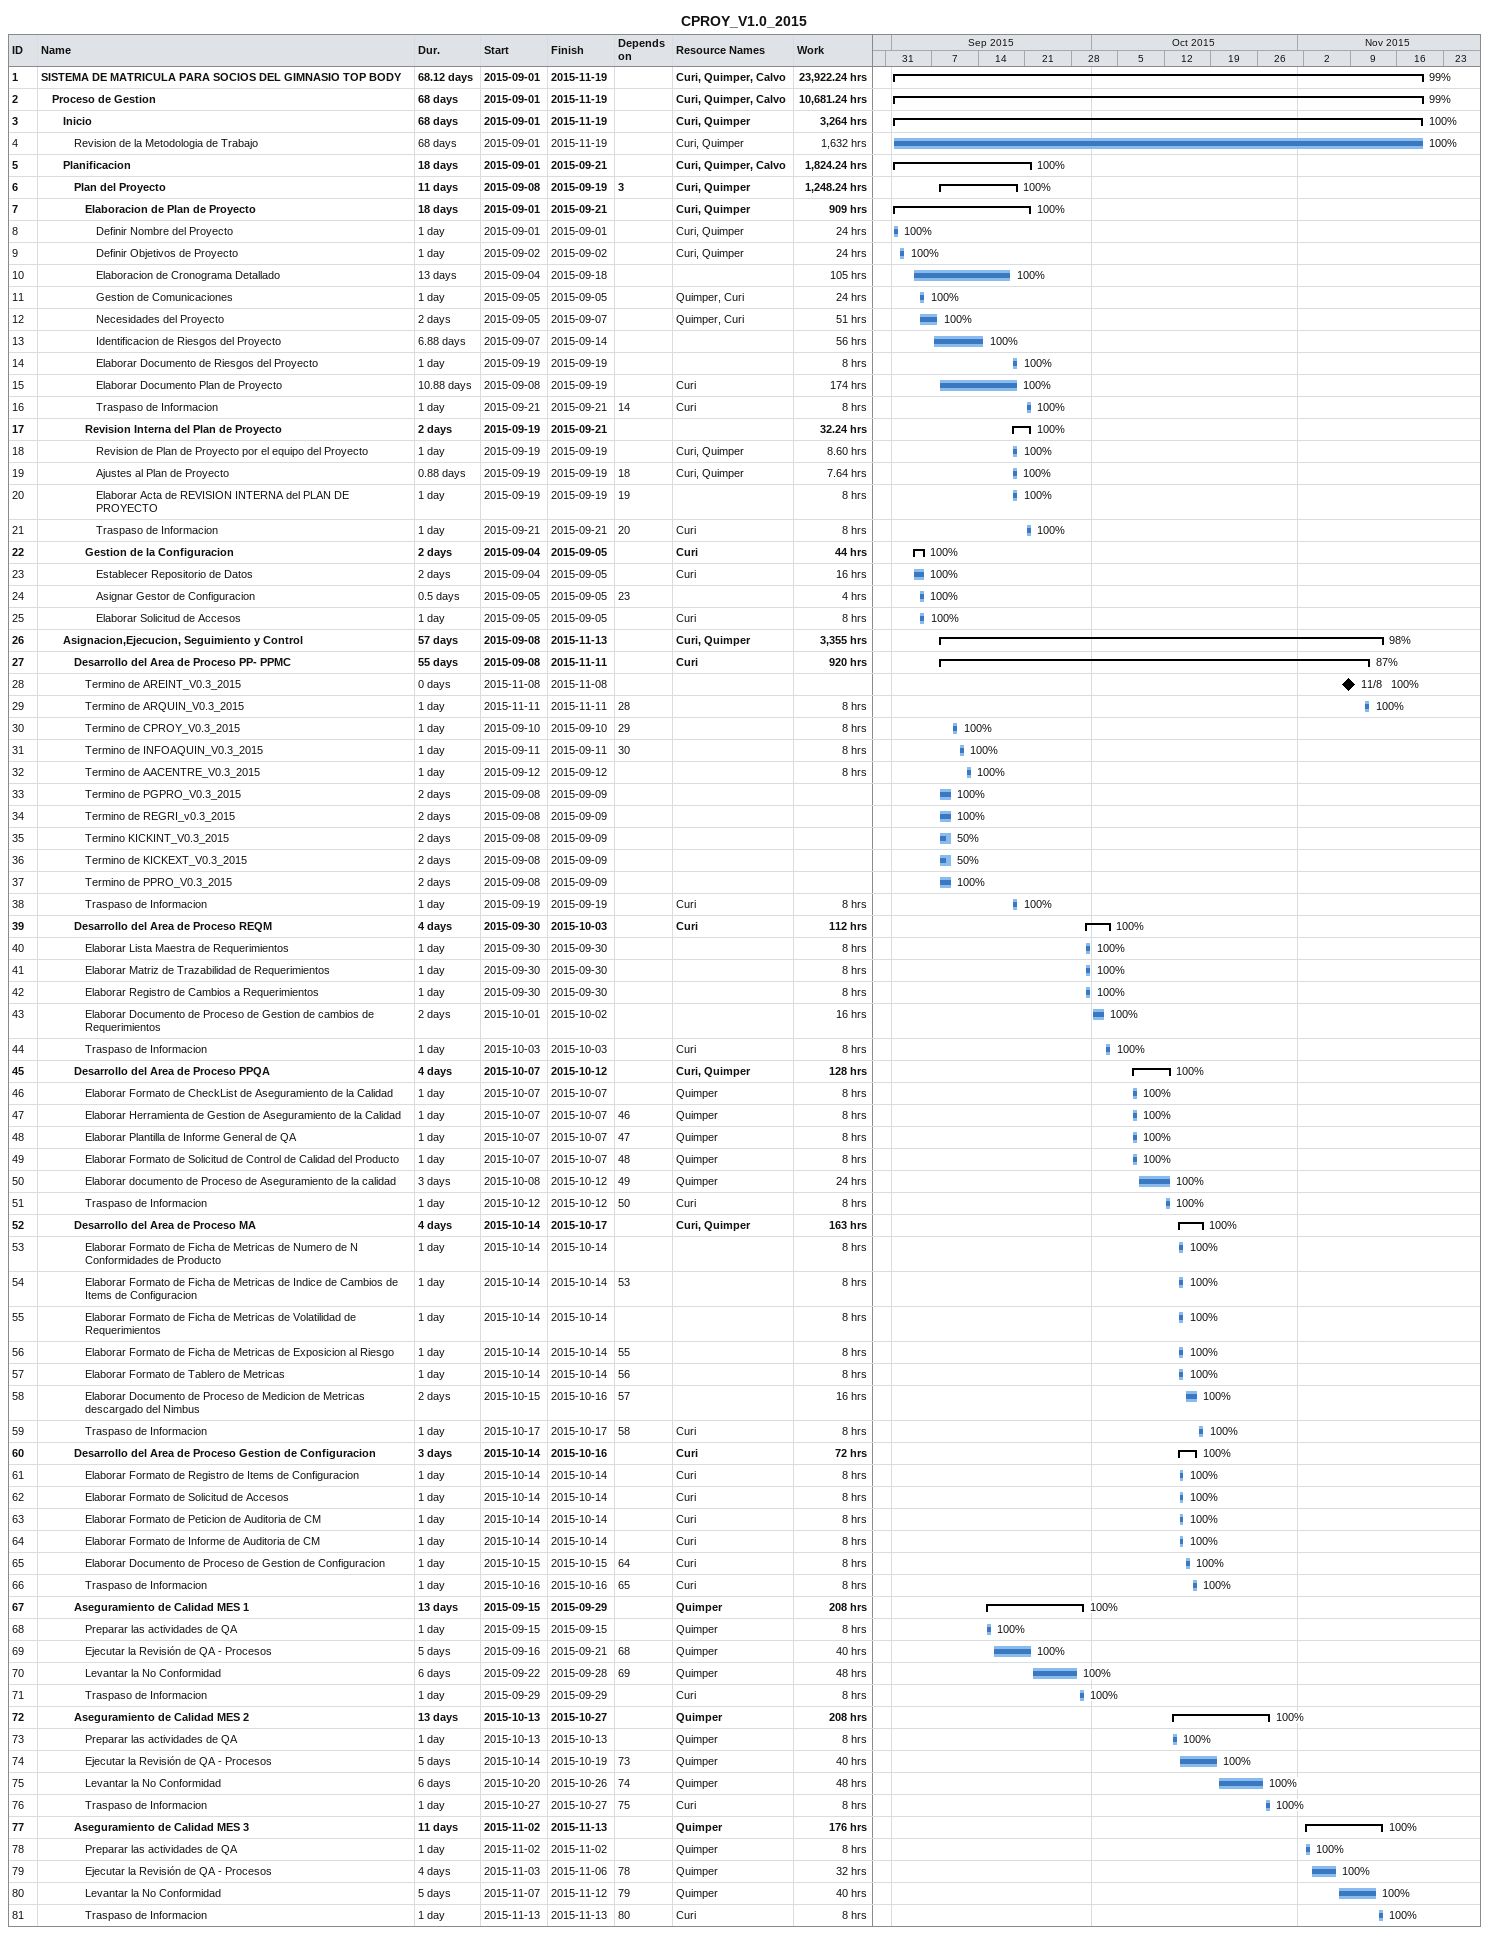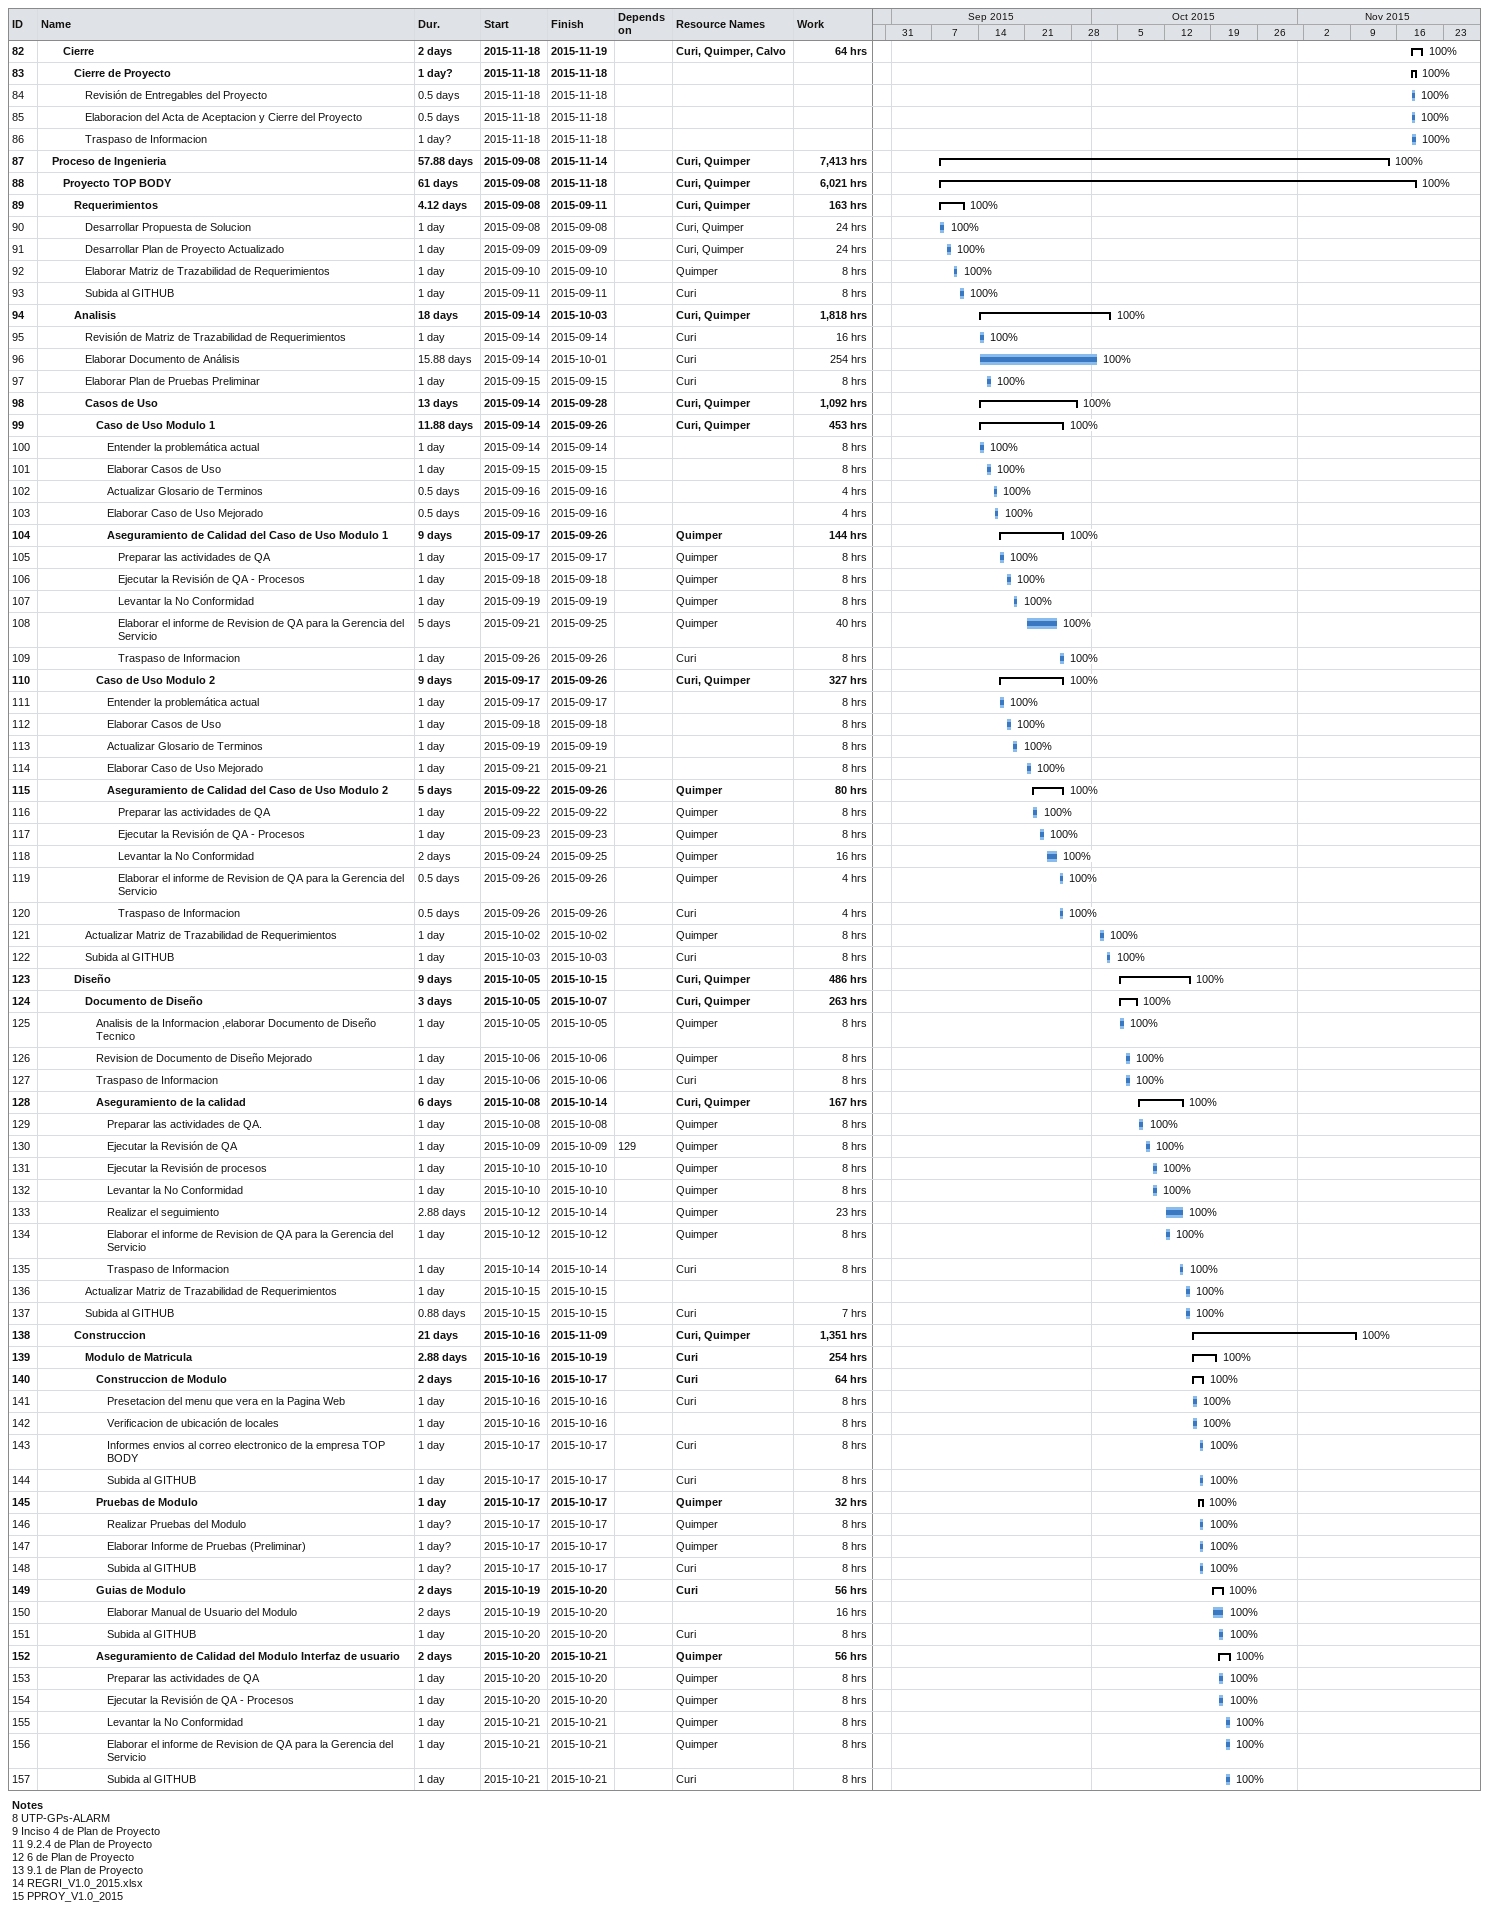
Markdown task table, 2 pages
CPROY_V1.0_2015

| ID | Level | Task | Duration | Start | Finish | Predecessors | Resources | % complete | Work (h) |
|---|---|---|---|---|---|---|---|---|---|
| 1 | 1 | **SISTEMA DE MATRICULA PARA SOCIOS DEL GIMNASIO TOP BODY** | 68.12d | 2015-09-01 | 2015-11-19 |  | Curi, Quimper, Calvo | 99 | 23922.24 |
| 2 | 2 | **Proceso de Gestion** | 68d | 2015-09-01 | 2015-11-19 |  | Curi, Quimper, Calvo | 99 | 10681.24 |
| 3 | 3 | **Inicio** | 68d | 2015-09-01 | 2015-11-19 |  | Curi, Quimper | 100 | 3264 |
| 4 | 4 | Revision de la Metodologia de Trabajo | 68d | 2015-09-01 | 2015-11-19 |  | Curi, Quimper | 100 | 1632 |
| 5 | 3 | **Planificacion** | 18d | 2015-09-01 | 2015-09-21 |  | Curi, Quimper, Calvo | 100 | 1824.24 |
| 6 | 4 | **Plan del Proyecto** | 11d | 2015-09-08 | 2015-09-19 | 3 | Curi, Quimper | 100 | 1248.24 |
| 7 | 5 | **Elaboracion de Plan de Proyecto** | 18d | 2015-09-01 | 2015-09-21 |  | Curi, Quimper | 100 | 909 |
| 8 | 6 | Definir Nombre del Proyecto | 1d | 2015-09-01 | 2015-09-01 |  | Curi, Quimper | 100 | 24 |
| 9 | 6 | Definir Objetivos de Proyecto | 1d | 2015-09-02 | 2015-09-02 |  | Curi, Quimper | 100 | 24 |
| 10 | 6 | Elaboracion de Cronograma Detallado | 13d | 2015-09-04 | 2015-09-18 |  |  | 100 | 105 |
| 11 | 6 | Gestion de Comunicaciones | 1d | 2015-09-05 | 2015-09-05 |  | Quimper, Curi | 100 | 24 |
| 12 | 6 | Necesidades del Proyecto | 2d | 2015-09-05 | 2015-09-07 |  | Quimper, Curi | 100 | 51 |
| 13 | 6 | Identificacion de Riesgos del Proyecto | 6.88d | 2015-09-07 | 2015-09-14 |  |  | 100 | 56 |
| 14 | 6 | Elaborar Documento de Riesgos del Proyecto | 1d | 2015-09-19 | 2015-09-19 |  |  | 100 | 8 |
| 15 | 6 | Elaborar Documento Plan de Proyecto | 10.88d | 2015-09-08 | 2015-09-19 |  | Curi | 100 | 174 |
| 16 | 6 | Traspaso de Informacion | 1d | 2015-09-21 | 2015-09-21 | 14 | Curi | 100 | 8 |
| 17 | 5 | **Revision Interna del Plan de Proyecto** | 2d | 2015-09-19 | 2015-09-21 |  |  | 100 | 32.24 |
| 18 | 6 | Revision de Plan de Proyecto por el equipo del Proyecto | 1d | 2015-09-19 | 2015-09-19 |  | Curi, Quimper | 100 | 8.60 |
| 19 | 6 | Ajustes al Plan de Proyecto | 0.88d | 2015-09-19 | 2015-09-19 | 18 | Curi, Quimper | 100 | 7.64 |
| 20 | 6 | Elaborar Acta de REVISION INTERNA del PLAN DE PROYECTO | 1d | 2015-09-19 | 2015-09-19 | 19 |  | 100 | 8 |
| 21 | 6 | Traspaso de Informacion | 1d | 2015-09-21 | 2015-09-21 | 20 | Curi | 100 | 8 |
| 22 | 5 | **Gestion de la Configuracion** | 2d | 2015-09-04 | 2015-09-05 |  | Curi | 100 | 44 |
| 23 | 6 | Establecer Repositorio de Datos | 2d | 2015-09-04 | 2015-09-05 |  | Curi | 100 | 16 |
| 24 | 6 | Asignar Gestor de Configuracion | 0.5d | 2015-09-05 | 2015-09-05 | 23 |  | 100 | 4 |
| 25 | 6 | Elaborar Solicitud de Accesos | 1d | 2015-09-05 | 2015-09-05 |  | Curi | 100 | 8 |
| 26 | 3 | **Asignacion,Ejecucion, Seguimiento y Control** | 57d | 2015-09-08 | 2015-11-13 |  | Curi, Quimper | 98 | 3355 |
| 27 | 4 | **Desarrollo del Area de Proceso PP- PPMC** | 55d | 2015-09-08 | 2015-11-11 |  | Curi | 87 | 920 |
| 28 | 5 | Termino de AREINT_V0.3_2015 | 0d | 2015-11-08 | 2015-11-08 |  |  | 100 |  |
| 29 | 5 | Termino de ARQUIN_V0.3_2015 | 1d | 2015-11-11 | 2015-11-11 | 28 |  | 100 | 8 |
| 30 | 5 | Termino de CPROY_V0.3_2015 | 1d | 2015-09-10 | 2015-09-10 | 29 |  | 100 | 8 |
| 31 | 5 | Termino de INFOAQUIN_V0.3_2015 | 1d | 2015-09-11 | 2015-09-11 | 30 |  | 100 | 8 |
| 32 | 5 | Termino de AACENTRE_V0.3_2015 | 1d | 2015-09-12 | 2015-09-12 |  |  | 100 | 8 |
| 33 | 5 | Termino de PGPRO_V0.3_2015 | 2d | 2015-09-08 | 2015-09-09 |  |  | 100 |  |
| 34 | 5 | Termino de REGRI_v0.3_2015 | 2d | 2015-09-08 | 2015-09-09 |  |  | 100 |  |
| 35 | 5 | Termino KICKINT_V0.3_2015 | 2d | 2015-09-08 | 2015-09-09 |  |  | 50 |  |
| 36 | 5 | Termino de KICKEXT_V0.3_2015 | 2d | 2015-09-08 | 2015-09-09 |  |  | 50 |  |
| 37 | 5 | Termino de PPRO_V0.3_2015 | 2d | 2015-09-08 | 2015-09-09 |  |  | 100 |  |
| 38 | 5 | Traspaso de Informacion | 1d | 2015-09-19 | 2015-09-19 |  | Curi | 100 | 8 |
| 39 | 4 | **Desarrollo del Area de Proceso REQM** | 4d | 2015-09-30 | 2015-10-03 |  | Curi | 100 | 112 |
| 40 | 5 | Elaborar Lista Maestra de Requerimientos | 1d | 2015-09-30 | 2015-09-30 |  |  | 100 | 8 |
| 41 | 5 | Elaborar Matriz de Trazabilidad de Requerimientos | 1d | 2015-09-30 | 2015-09-30 |  |  | 100 | 8 |
| 42 | 5 | Elaborar Registro de Cambios a Requerimientos | 1d | 2015-09-30 | 2015-09-30 |  |  | 100 | 8 |
| 43 | 5 | Elaborar Documento de Proceso de Gestion de cambios de Requerimientos | 2d | 2015-10-01 | 2015-10-02 |  |  | 100 | 16 |
| 44 | 5 | Traspaso de Informacion | 1d | 2015-10-03 | 2015-10-03 |  | Curi | 100 | 8 |
| 45 | 4 | **Desarrollo del Area de Proceso PPQA** | 4d | 2015-10-07 | 2015-10-12 |  | Curi, Quimper | 100 | 128 |
| 46 | 5 | Elaborar Formato de CheckList de Aseguramiento de la Calidad | 1d | 2015-10-07 | 2015-10-07 |  | Quimper | 100 | 8 |
| 47 | 5 | Elaborar Herramienta de Gestion de Aseguramiento de la Calidad | 1d | 2015-10-07 | 2015-10-07 | 46 | Quimper | 100 | 8 |
| 48 | 5 | Elaborar Plantilla de Informe General de QA | 1d | 2015-10-07 | 2015-10-07 | 47 | Quimper | 100 | 8 |
| 49 | 5 | Elaborar Formato de Solicitud de Control de Calidad del Producto | 1d | 2015-10-07 | 2015-10-07 | 48 | Quimper | 100 | 8 |
| 50 | 5 | Elaborar documento de Proceso de Aseguramiento de la calidad | 3d | 2015-10-08 | 2015-10-12 | 49 | Quimper | 100 | 24 |
| 51 | 5 | Traspaso de Informacion | 1d | 2015-10-12 | 2015-10-12 | 50 | Curi | 100 | 8 |
| 52 | 4 | **Desarrollo del Area de Proceso MA** | 4d | 2015-10-14 | 2015-10-17 |  | Curi, Quimper | 100 | 163 |
| 53 | 5 | Elaborar Formato de Ficha de Metricas de Numero de N Conformidades de Producto | 1d | 2015-10-14 | 2015-10-14 |  |  | 100 | 8 |
| 54 | 5 | Elaborar Formato de Ficha de Metricas de Indice de Cambios de Items de Configuracion | 1d | 2015-10-14 | 2015-10-14 | 53 |  | 100 | 8 |
| 55 | 5 | Elaborar Formato de Ficha de Metricas de Volatilidad de Requerimientos | 1d | 2015-10-14 | 2015-10-14 |  |  | 100 | 8 |
| 56 | 5 | Elaborar Formato de Ficha de Metricas de Exposicion al Riesgo | 1d | 2015-10-14 | 2015-10-14 | 55 |  | 100 | 8 |
| 57 | 5 | Elaborar Formato de Tablero de Metricas | 1d | 2015-10-14 | 2015-10-14 | 56 |  | 100 | 8 |
| 58 | 5 | Elaborar Documento de Proceso de Medicion de Metricas descargado del Nimbus | 2d | 2015-10-15 | 2015-10-16 | 57 |  | 100 | 16 |
| 59 | 5 | Traspaso de Informacion | 1d | 2015-10-17 | 2015-10-17 | 58 | Curi | 100 | 8 |
| 60 | 4 | **Desarrollo del Area de Proceso Gestion de Configuracion** | 3d | 2015-10-14 | 2015-10-16 |  | Curi | 100 | 72 |
| 61 | 5 | Elaborar Formato de Registro de Items de Configuracion | 1d | 2015-10-14 | 2015-10-14 |  | Curi | 100 | 8 |
| 62 | 5 | Elaborar Formato de Solicitud de Accesos | 1d | 2015-10-14 | 2015-10-14 |  | Curi | 100 | 8 |
| 63 | 5 | Elaborar Formato de Peticion de Auditoria de CM | 1d | 2015-10-14 | 2015-10-14 |  | Curi | 100 | 8 |
| 64 | 5 | Elaborar Formato de Informe de Auditoria de CM | 1d | 2015-10-14 | 2015-10-14 |  | Curi | 100 | 8 |
| 65 | 5 | Elaborar Documento de Proceso de Gestion de Configuracion | 1d | 2015-10-15 | 2015-10-15 | 64 | Curi | 100 | 8 |
| 66 | 5 | Traspaso de Informacion | 1d | 2015-10-16 | 2015-10-16 | 65 | Curi | 100 | 8 |
| 67 | 4 | **Aseguramiento de Calidad MES 1** | 13d | 2015-09-15 | 2015-09-29 |  | Quimper | 100 | 208 |
| 68 | 5 | Preparar las actividades de QA | 1d | 2015-09-15 | 2015-09-15 |  | Quimper | 100 | 8 |
| 69 | 5 | Ejecutar la Revisión de QA - Procesos | 5d | 2015-09-16 | 2015-09-21 | 68 | Quimper | 100 | 40 |
| 70 | 5 | Levantar la No Conformidad | 6d | 2015-09-22 | 2015-09-28 | 69 | Quimper | 100 | 48 |
| 71 | 5 | Traspaso de Informacion | 1d | 2015-09-29 | 2015-09-29 |  | Curi | 100 | 8 |
| 72 | 4 | **Aseguramiento de Calidad MES 2** | 13d | 2015-10-13 | 2015-10-27 |  | Quimper | 100 | 208 |
| 73 | 5 | Preparar las actividades de QA | 1d | 2015-10-13 | 2015-10-13 |  | Quimper | 100 | 8 |
| 74 | 5 | Ejecutar la Revisión de QA - Procesos | 5d | 2015-10-14 | 2015-10-19 | 73 | Quimper | 100 | 40 |
| 75 | 5 | Levantar la No Conformidad | 6d | 2015-10-20 | 2015-10-26 | 74 | Quimper | 100 | 48 |
| 76 | 5 | Traspaso de Informacion | 1d | 2015-10-27 | 2015-10-27 | 75 | Curi | 100 | 8 |
| 77 | 4 | **Aseguramiento de Calidad MES 3** | 11d | 2015-11-02 | 2015-11-13 |  | Quimper | 100 | 176 |
| 78 | 5 | Preparar las actividades de QA | 1d | 2015-11-02 | 2015-11-02 |  | Quimper | 100 | 8 |
| 79 | 5 | Ejecutar la Revisión de QA - Procesos | 4d | 2015-11-03 | 2015-11-06 | 78 | Quimper | 100 | 32 |
| 80 | 5 | Levantar la No Conformidad | 5d | 2015-11-07 | 2015-11-12 | 79 | Quimper | 100 | 40 |
| 81 | 5 | Traspaso de Informacion | 1d | 2015-11-13 | 2015-11-13 | 80 | Curi | 100 | 8 |
| 82 | 3 | **Cierre** | 2d | 2015-11-18 | 2015-11-19 |  | Curi, Quimper, Calvo | 100 | 64 |
| 83 | 4 | **Cierre de Proyecto** | 1d? | 2015-11-18 | 2015-11-18 |  |  | 100 |  |
| 84 | 5 | Revisión de Entregables del Proyecto | 0.5d | 2015-11-18 | 2015-11-18 |  |  | 100 |  |
| 85 | 5 | Elaboracion del Acta de Aceptacion y Cierre del Proyecto | 0.5d | 2015-11-18 | 2015-11-18 |  |  | 100 |  |
| 86 | 5 | Traspaso de Informacion | 1d? | 2015-11-18 | 2015-11-18 |  |  | 100 |  |
| 87 | 2 | **Proceso de Ingenieria** | 57.88d | 2015-09-08 | 2015-11-14 |  | Curi, Quimper | 100 | 7413 |
| 88 | 3 | **Proyecto TOP BODY** | 61d | 2015-09-08 | 2015-11-18 |  | Curi, Quimper | 100 | 6021 |
| 89 | 4 | **Requerimientos** | 4.12d | 2015-09-08 | 2015-09-11 |  | Curi, Quimper | 100 | 163 |
| 90 | 5 | Desarrollar Propuesta de Solucion | 1d | 2015-09-08 | 2015-09-08 |  | Curi, Quimper | 100 | 24 |
| 91 | 5 | Desarrollar Plan de Proyecto Actualizado | 1d | 2015-09-09 | 2015-09-09 |  | Curi, Quimper | 100 | 24 |
| 92 | 5 | Elaborar Matriz de Trazabilidad de Requerimientos | 1d | 2015-09-10 | 2015-09-10 |  | Quimper | 100 | 8 |
| 93 | 5 | Subida al GITHUB | 1d | 2015-09-11 | 2015-09-11 |  | Curi | 100 | 8 |
| 94 | 4 | **Analisis** | 18d | 2015-09-14 | 2015-10-03 |  | Curi, Quimper | 100 | 1818 |
| 95 | 5 | Revisión de Matriz de Trazabilidad de Requerimientos | 1d | 2015-09-14 | 2015-09-14 |  | Curi | 100 | 16 |
| 96 | 5 | Elaborar Documento de Análisis | 15.88d | 2015-09-14 | 2015-10-01 |  | Curi | 100 | 254 |
| 97 | 5 | Elaborar Plan de Pruebas Preliminar | 1d | 2015-09-15 | 2015-09-15 |  | Curi | 100 | 8 |
| 98 | 5 | **Casos de Uso** | 13d | 2015-09-14 | 2015-09-28 |  | Curi, Quimper | 100 | 1092 |
| 99 | 6 | **Caso de Uso Modulo 1** | 11.88d | 2015-09-14 | 2015-09-26 |  | Curi, Quimper | 100 | 453 |
| 100 | 7 | Entender la problemática actual | 1d | 2015-09-14 | 2015-09-14 |  |  | 100 | 8 |
| 101 | 7 | Elaborar Casos de Uso | 1d | 2015-09-15 | 2015-09-15 |  |  | 100 | 8 |
| 102 | 7 | Actualizar Glosario de Terminos | 0.5d | 2015-09-16 | 2015-09-16 |  |  | 100 | 4 |
| 103 | 7 | Elaborar Caso de Uso Mejorado | 0.5d | 2015-09-16 | 2015-09-16 |  |  | 100 | 4 |
| 104 | 7 | **Aseguramiento de Calidad del Caso de Uso Modulo 1** | 9d | 2015-09-17 | 2015-09-26 |  | Quimper | 100 | 144 |
| 105 | 8 | Preparar las actividades de QA | 1d | 2015-09-17 | 2015-09-17 |  | Quimper | 100 | 8 |
| 106 | 8 | Ejecutar la Revisión de QA - Procesos | 1d | 2015-09-18 | 2015-09-18 |  | Quimper | 100 | 8 |
| 107 | 8 | Levantar la No Conformidad | 1d | 2015-09-19 | 2015-09-19 |  | Quimper | 100 | 8 |
| 108 | 8 | Elaborar el informe de Revision de QA para la Gerencia del Servicio | 5d | 2015-09-21 | 2015-09-25 |  | Quimper | 100 | 40 |
| 109 | 8 | Traspaso de Informacion | 1d | 2015-09-26 | 2015-09-26 |  | Curi | 100 | 8 |
| 110 | 6 | **Caso de Uso Modulo 2** | 9d | 2015-09-17 | 2015-09-26 |  | Curi, Quimper | 100 | 327 |
| 111 | 7 | Entender la problemática actual | 1d | 2015-09-17 | 2015-09-17 |  |  | 100 | 8 |
| 112 | 7 | Elaborar Casos de Uso | 1d | 2015-09-18 | 2015-09-18 |  |  | 100 | 8 |
| 113 | 7 | Actualizar Glosario de Terminos | 1d | 2015-09-19 | 2015-09-19 |  |  | 100 | 8 |
| 114 | 7 | Elaborar Caso de Uso Mejorado | 1d | 2015-09-21 | 2015-09-21 |  |  | 100 | 8 |
| 115 | 7 | **Aseguramiento de Calidad del Caso de Uso Modulo 2** | 5d | 2015-09-22 | 2015-09-26 |  | Quimper | 100 | 80 |
| 116 | 8 | Preparar las actividades de QA | 1d | 2015-09-22 | 2015-09-22 |  | Quimper | 100 | 8 |
| 117 | 8 | Ejecutar la Revisión de QA - Procesos | 1d | 2015-09-23 | 2015-09-23 |  | Quimper | 100 | 8 |
| 118 | 8 | Levantar la No Conformidad | 2d | 2015-09-24 | 2015-09-25 |  | Quimper | 100 | 16 |
| 119 | 8 | Elaborar el informe de Revision de QA para la Gerencia del Servicio | 0.5d | 2015-09-26 | 2015-09-26 |  | Quimper | 100 | 4 |
| 120 | 8 | Traspaso de Informacion | 0.5d | 2015-09-26 | 2015-09-26 |  | Curi | 100 | 4 |
| 121 | 5 | Actualizar Matriz de Trazabilidad de Requerimientos | 1d | 2015-10-02 | 2015-10-02 |  | Quimper | 100 | 8 |
| 122 | 5 | Subida al GITHUB | 1d | 2015-10-03 | 2015-10-03 |  | Curi | 100 | 8 |
| 123 | 4 | **Diseño** | 9d | 2015-10-05 | 2015-10-15 |  | Curi, Quimper | 100 | 486 |
| 124 | 5 | **Documento de Diseño** | 3d | 2015-10-05 | 2015-10-07 |  | Curi, Quimper | 100 | 263 |
| 125 | 6 | Analisis de la Informacion ,elaborar Documento de Diseño Tecnico | 1d | 2015-10-05 | 2015-10-05 |  | Quimper | 100 | 8 |
| 126 | 6 | Revision de Documento de Diseño Mejorado | 1d | 2015-10-06 | 2015-10-06 |  | Quimper | 100 | 8 |
| 127 | 6 | Traspaso de Informacion | 1d | 2015-10-06 | 2015-10-06 |  | Curi | 100 | 8 |
| 128 | 6 | **Aseguramiento de la calidad** | 6d | 2015-10-08 | 2015-10-14 |  | Curi, Quimper | 100 | 167 |
| 129 | 7 | Preparar las actividades de QA. | 1d | 2015-10-08 | 2015-10-08 |  | Quimper | 100 | 8 |
| 130 | 7 | Ejecutar la Revisión de QA | 1d | 2015-10-09 | 2015-10-09 | 129 | Quimper | 100 | 8 |
| 131 | 7 | Ejecutar la Revisión de procesos | 1d | 2015-10-10 | 2015-10-10 |  | Quimper | 100 | 8 |
| 132 | 7 | Levantar la No Conformidad | 1d | 2015-10-10 | 2015-10-10 |  | Quimper | 100 | 8 |
| 133 | 7 | Realizar el seguimiento | 2.88d | 2015-10-12 | 2015-10-14 |  | Quimper | 100 | 23 |
| 134 | 7 | Elaborar el informe de Revision de QA para la Gerencia del Servicio | 1d | 2015-10-12 | 2015-10-12 |  | Quimper | 100 | 8 |
| 135 | 7 | Traspaso de Informacion | 1d | 2015-10-14 | 2015-10-14 |  | Curi | 100 | 8 |
| 136 | 5 | Actualizar Matriz de Trazabilidad de Requerimientos | 1d | 2015-10-15 | 2015-10-15 |  |  | 100 |  |
| 137 | 5 | Subida al GITHUB | 0.88d | 2015-10-15 | 2015-10-15 |  | Curi | 100 | 7 |
| 138 | 4 | **Construccion** | 21d | 2015-10-16 | 2015-11-09 |  | Curi, Quimper | 100 | 1351 |
| 139 | 5 | **Modulo de Matricula** | 2.88d | 2015-10-16 | 2015-10-19 |  | Curi | 100 | 254 |
| 140 | 6 | **Construccion de Modulo** | 2d | 2015-10-16 | 2015-10-17 |  | Curi | 100 | 64 |
| 141 | 7 | Presetacion del menu que vera en la Pagina Web | 1d | 2015-10-16 | 2015-10-16 |  | Curi | 100 | 8 |
| 142 | 7 | Verificacion de ubicación de locales | 1d | 2015-10-16 | 2015-10-16 |  |  | 100 | 8 |
| 143 | 7 | Informes envios al correo electronico de la empresa TOP BODY | 1d | 2015-10-17 | 2015-10-17 |  | Curi | 100 | 8 |
| 144 | 7 | Subida al GITHUB | 1d | 2015-10-17 | 2015-10-17 |  | Curi | 100 | 8 |
| 145 | 6 | **Pruebas de Modulo** | 1d | 2015-10-17 | 2015-10-17 |  | Quimper | 100 | 32 |
| 146 | 7 | Realizar Pruebas del Modulo | 1d? | 2015-10-17 | 2015-10-17 |  | Quimper | 100 | 8 |
| 147 | 7 | Elaborar Informe de Pruebas (Preliminar) | 1d? | 2015-10-17 | 2015-10-17 |  | Quimper | 100 | 8 |
| 148 | 7 | Subida al GITHUB | 1d? | 2015-10-17 | 2015-10-17 |  | Curi | 100 | 8 |
| 149 | 6 | **Guias de Modulo** | 2d | 2015-10-19 | 2015-10-20 |  | Curi | 100 | 56 |
| 150 | 7 | Elaborar Manual de Usuario del Modulo | 2d | 2015-10-19 | 2015-10-20 |  |  | 100 | 16 |
| 151 | 7 | Subida al GITHUB | 1d | 2015-10-20 | 2015-10-20 |  | Curi | 100 | 8 |
| 152 | 6 | **Aseguramiento de Calidad del Modulo Interfaz de usuario** | 2d | 2015-10-20 | 2015-10-21 |  | Quimper | 100 | 56 |
| 153 | 7 | Preparar las actividades de QA | 1d | 2015-10-20 | 2015-10-20 |  | Quimper | 100 | 8 |
| 154 | 7 | Ejecutar la Revisión de QA - Procesos | 1d | 2015-10-20 | 2015-10-20 |  | Quimper | 100 | 8 |
| 155 | 7 | Levantar la No Conformidad | 1d | 2015-10-21 | 2015-10-21 |  | Quimper | 100 | 8 |
| 156 | 7 | Elaborar el informe de Revision de QA para la Gerencia del Servicio | 1d | 2015-10-21 | 2015-10-21 |  | Quimper | 100 | 8 |
| 157 | 7 | Subida al GITHUB | 1d | 2015-10-21 | 2015-10-21 |  | Curi | 100 | 8 |

Notes
- 8: UTP-GPs-ALARM
- 9: Inciso 4 de Plan de Proyecto
- 11: 9.2.4 de Plan de Proyecto
- 12: 6 de Plan de Proyecto
- 13: 9.1 de Plan de Proyecto
- 14: REGRI_V1.0_2015.xlsx
- 15: PPROY_V1.0_2015
